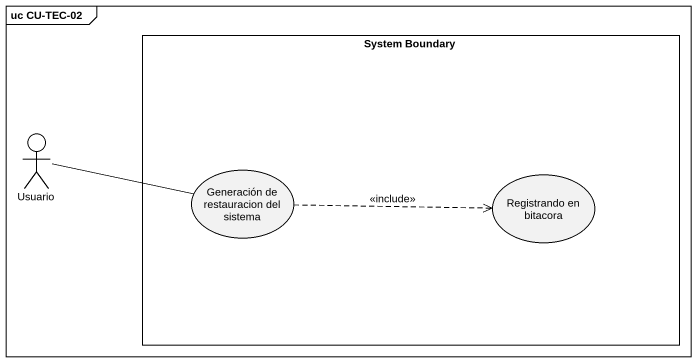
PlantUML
@startuml
mainframe uc CU-TEC-02
rectangle "System Boundary" as System_Boundary {
  usecase "Generación de restauracion del sistema" as Generación_de_restauracion
  usecase "Registrando en bitacora" as Registrando_en_bitacora
}
actor Usuario
Usuario -right- Generación_de_restauracion
Generación_de_restauracion .right.> Registrando_en_bitacora : <<include>>
@enduml
